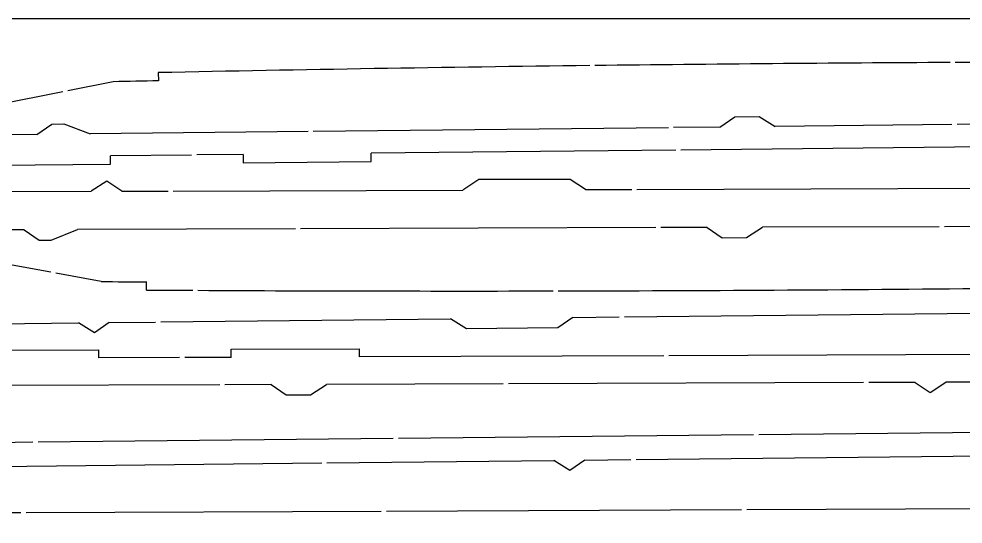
# Model space of a CAD drawing. Extents: x -513 to 387, y 75 to 375.
# Drawn here: x -366.1 to -182.7, y 277.2 to 375.3 of the extents above; entities that cross this region are included whole.
import ezdxf

# ---------------------------------------------------------------- set-up
doc = ezdxf.new("R2010")
doc.units = 0
doc.layers.get('0').update_dxf_attribs({"linetype": 'CONTINUOUS'})
doc.layers.add('CADRE', color=1, linetype='CONTINUOUS')

msp = doc.modelspace()

# ---------------------------------------------------------------- linework, layer by layer
for p, q in [((-339.08, 364.83), (-339, 363.25)), ((-347.81, 363.06), (-356.64, 361.31)), ((-357.62, 361.12), (-372.74, 358.12)), ((-229.97, 354.25), (-227.06, 356.28)), ((-227.06, 356.28), (-222.33, 356.33)), ((-222.33, 356.33), (-219.23, 354.37)), ((-362.67, 352.81), (-359.76, 354.84)), ((-359.76, 354.84), (-357.4, 354.86)), ((-357.4, 354.86), (-352.31, 352.92)), ((-239.97, 354.14), (-308.96, 353.39)), ((-229.97, 354.25), (-238.97, 354.15)), ((-184.89, 354.74), (-219.23, 354.37)), ((-114.89, 355.51), (-183.89, 354.75)), ((-362.67, 352.81), (-371.66, 352.71)), ((-309.96, 353.38), (-352.31, 352.92)), ((-168.55, 350.51), (-237.54, 349.8)), ((-332.6, 348.83), (-348.33, 348.67)), ((-348.32, 347.08), (-348.33, 348.67)), ((-322.61, 348.93), (-331.6, 348.84)), ((-322.61, 348.93), (-322.59, 347.34)), ((-238.54, 349.79), (-297.73, 349.19)), ((-297.71, 347.6), (-297.73, 349.19)), ((-373.2, 346.83), (-348.32, 347.08)), ((-322.59, 347.34), (-297.71, 347.6)), ((-349.08, 343.79), (-352.13, 341.79)), ((-346.16, 341.81), (-349.08, 343.79)), ((-276.81, 344.05), (-279.88, 342.04)), ((-259.04, 344.11), (-276.81, 344.05)), ((-256.1, 342.12), (-259.04, 344.11)), ((-421.37, 341.56), (-352.13, 341.79)), ((-346.16, 341.81), (-337.16, 341.84)), ((-336.16, 341.84), (-279.88, 342.04)), ((-256.1, 342.12), (-247.1, 342.15)), ((-246.1, 342.15), (-177.1, 342.39)), ((-365.14, 334.31), (-374.14, 334.28)), ((-365.14, 334.31), (-362.2, 332.32)), ((-359.85, 332.33), (-354.78, 334.35)), ((-312.43, 334.49), (-354.78, 334.35)), ((-242.43, 334.73), (-311.43, 334.49)), ((-232.43, 334.76), (-241.43, 334.73)), ((-232.43, 334.76), (-229.5, 332.77)), ((-224.77, 332.79), (-221.7, 334.8)), ((-187.35, 334.92), (-221.7, 334.8)), ((-129.49, 335.11), (-186.35, 334.92)), ((-362.2, 332.32), (-359.85, 332.33)), ((-229.5, 332.77), (-224.77, 332.79)), ((-359.97, 326.07), (-375.13, 328.86)), ((-350.14, 324.27), (-358.99, 325.89)), ((-341.38, 322.62), (-341.33, 324.21)), ((-258.53, 317.29), (-249.53, 317.39)), ((-248.53, 317.4), (-179.53, 318.15)), ((-423.79, 315.49), (-354.55, 316.25)), ((-351.47, 314.29), (-354.55, 316.25)), ((-348.58, 316.31), (-351.47, 314.29)), ((-348.58, 316.31), (-339.58, 316.41)), ((-338.58, 316.42), (-282.3, 317.03)), ((-279.21, 315.07), (-282.3, 317.03)), ((-258.53, 317.29), (-261.44, 315.26)), ((-261.44, 315.26), (-279.21, 315.07)), ((-375.54, 310.91), (-350.66, 311.01)), ((-350.66, 311.01), (-350.66, 309.43)), ((-324.93, 311.12), (-300.06, 311.22)), ((-324.93, 309.53), (-324.93, 311.12)), ((-300.06, 311.22), (-300.05, 309.63)), ((-170.86, 310.15), (-239.86, 309.87)), ((-334.93, 309.49), (-350.66, 309.43)), ((-324.93, 309.53), (-333.93, 309.49)), ((-240.86, 309.87), (-300.05, 309.63)), ((-202.06, 304.64), (-271.06, 304.41)), ((-192.06, 304.68), (-201.06, 304.65)), ((-192.06, 304.68), (-189.14, 302.7)), ((-189.14, 302.7), (-186.09, 304.7)), ((-141.98, 304.85), (-186.09, 304.7)), ((-327.14, 304.22), (-396.14, 303.99)), ((-317.14, 304.25), (-326.14, 304.22)), ((-317.14, 304.25), (-314.21, 302.27)), ((-309.48, 302.28), (-306.41, 304.29)), ((-272.06, 304.41), (-306.41, 304.29)), ((-314.21, 302.27), (-309.48, 302.28)), ((-362.41, 293.14), (-293.41, 293.84)), ((-292.41, 293.85), (-223.42, 294.56)), ((-222.42, 294.57), (-153.42, 295.27)), ((-432.41, 292.42), (-363.41, 293.12)), ((-246.24, 289.71), (-177.24, 290.46)), ((-376.31, 288.3), (-307.32, 289.05)), ((-306.32, 289.06), (-262.2, 289.54)), ((-259.12, 287.59), (-262.2, 289.54)), ((-256.23, 289.6), (-259.12, 287.59)), ((-256.23, 289.6), (-247.24, 289.7)), ((-365.74, 279.36), (-434.74, 279.08)), ((-295.74, 279.64), (-364.74, 279.37)), ((-225.74, 279.93), (-294.74, 279.65)), ((-155.74, 280.21), (-224.74, 279.93))]:
    msp.add_line(p, q)
for centre, radius, start, end in [((-134.78, -9633.14), 10000.06, 90.690187, 91.17062), ((-134.78, -9633.14), 10000.06, 90.289119, 90.684458), ((-134.78, -9633.14), 10000.06, 90.231824, 90.28339), ((-134.78, -9633.14), 9998.47, 91.170377, 91.220877), ((-279.86, 10322.49), 9998.47, 269.597286, 269.647786), ((-279.86, 10322.49), 10000.06, 270.105907, 270.586339), ((-279.86, 10322.49), 10000.06, 269.647544, 269.699109), ((-279.86, 10322.49), 10000.06, 269.704839, 270.100177)]:
    msp.add_arc(centre, radius, start, end)
at = {"layer": 'CADRE', "linetype": 'CONTINUOUS'}
msp.add_lwpolyline([(-512.82, 275.26), (387.18, 275.26), (387.18, 375.26), (-512.82, 375.26)], close=True, dxfattribs=at)

doc.saveas('drawing.dxf')
